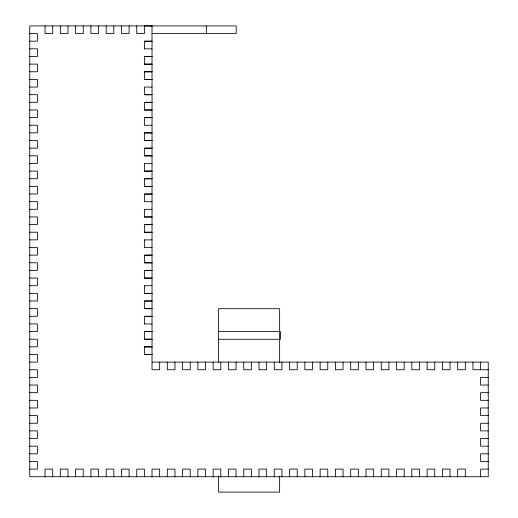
<?xml version="1.0" encoding="UTF-8"?>
<svg xmlns="http://www.w3.org/2000/svg" width="518" height="518" viewBox="0 0 518 518"><rect width="100%" height="100%" fill="white"/><g stroke="black" fill="none" stroke-linecap="round" stroke-linejoin="round"><path stroke-width="0.78" d="M144.38 25.984L152.02 25.984M29.759 33.54L37.406 33.54L37.406 41.181L29.759 41.181M152.02 33.54L236.189 33.54L236.189 25.9L29.759 25.9L29.759 476.735L488.241 476.735L488.241 362.114L152.02 362.114M152.02 41.181L144.38 41.181L144.38 48.906M144.38 41.265L152.02 41.265M29.759 48.822L37.406 48.822L37.406 56.462L29.759 56.462M144.38 48.822L152.02 48.906M152.02 56.462L144.38 56.462L144.38 64.187L152.02 64.187M144.38 56.546L152.02 56.546M29.759 64.109L37.406 64.109L37.406 71.749L29.759 71.749M144.38 64.109L152.02 64.109M152.02 71.749L144.38 71.749L144.38 79.474L152.02 79.474M144.38 71.827L152.02 71.827M29.759 79.39L37.406 79.39L37.406 87.03L29.759 87.03M144.38 79.39L152.02 79.39M152.02 87.115L144.38 87.03L144.38 94.755L152.02 94.755M29.759 94.671L37.406 94.671L37.406 102.311L29.759 102.311M144.38 94.671L152.02 94.671M152.02 102.311L144.38 102.311L144.38 110.036L152.02 110.036M144.38 102.396L152.02 102.396M29.759 109.952L37.406 109.952L37.406 117.592L29.759 117.592M144.38 109.952L152.02 109.952M152.02 117.592L144.38 117.592L144.38 125.317L152.02 125.239M144.38 117.677L152.02 117.677M29.759 125.239L37.406 125.239L37.406 132.88L29.759 132.88M152.02 132.88L144.38 132.88L144.38 140.598L152.02 140.598M144.38 132.958L152.02 132.958M29.759 140.52L37.406 140.52L37.406 148.161L29.759 148.161M144.38 140.52L152.02 140.52M152.02 148.161L144.38 148.161L144.38 155.886L152.02 155.886M144.38 148.245L152.02 148.245M29.759 155.801L37.406 155.801L37.406 163.442L29.759 163.442M144.38 155.801L152.02 155.801M144.38 163.526L152.02 163.442M29.759 171.082L37.406 171.082L37.406 178.723L29.759 178.723M144.38 171.082L152.02 171.082M152.02 171.167L144.38 171.167L144.38 163.442M152.02 178.723L144.38 178.723L144.38 186.448L152.02 186.448M144.38 178.807L152.02 178.807M29.759 186.37L37.406 186.37L37.406 194.01L29.759 194.01M144.38 186.37L152.02 186.37M152.02 194.01L144.38 194.01L144.38 201.729M144.38 194.088L152.02 194.088M29.759 201.651L37.406 201.651L37.406 209.291L29.759 209.291M144.38 201.651L152.02 201.729M144.38 209.376L152.02 209.291M29.759 216.932L37.406 216.932L37.406 224.572L29.759 224.572M144.38 216.932L152.02 216.932M152.02 217.016L144.38 217.016L144.38 209.291M152.02 224.572L144.38 224.572L144.38 232.297L152.02 232.297M144.38 224.657L152.02 224.657M29.759 232.213L37.406 232.213L37.406 239.853L29.759 239.853M144.38 232.213L152.02 232.213M144.38 239.938L152.02 239.853M29.759 247.494L37.406 247.494L37.406 255.141L29.759 255.141M144.38 247.494L152.02 247.578M152.02 255.141L144.38 255.141L144.38 262.859L152.02 262.859M144.38 255.219L152.02 255.219M29.759 262.781L37.406 262.781L37.406 270.422L29.759 270.422M144.38 262.781L152.02 262.781M152.02 270.422L144.38 270.422L144.38 278.147L152.02 278.147M144.38 270.506L152.02 270.506M29.759 278.062L37.406 278.062L37.406 285.703L29.759 285.703M144.38 278.062L152.02 278.062M144.38 285.787L152.02 285.703M29.759 293.343L37.406 293.343L37.406 300.984L29.759 300.984M144.38 293.343L152.02 293.343M152.02 293.428L144.38 293.428L144.38 285.703M152.02 300.984L144.38 300.984L144.38 308.709L152.02 308.709M144.38 301.068L152.02 301.068M29.759 308.624L37.406 308.624L37.406 316.271L29.759 316.271M144.38 308.624L152.02 308.624M152.02 316.271L144.38 316.271L144.38 323.99M144.38 316.349L152.02 316.349M29.759 323.912L37.406 323.912L37.406 331.552L29.759 331.552M144.38 323.912L152.02 323.99M152.02 331.552L144.38 331.552L144.38 339.277L152.02 339.277M144.38 331.63L152.02 331.63M218.512 331.63L280.503 331.63L280.503 339.277L218.512 339.277M29.759 339.193L37.406 339.193L37.406 346.833L29.759 346.833M144.38 339.193L152.02 339.193M152.02 346.833L144.38 346.833L144.38 354.558L152.02 354.558M144.38 346.918L152.02 346.918M29.759 354.474L37.406 354.474L37.406 362.114L29.759 362.114M144.38 354.474L152.02 354.474M29.759 369.755L37.406 369.755L37.406 377.402L29.759 377.402M488.241 369.755L472.953 369.755L472.953 362.114M488.241 377.402L480.594 377.402L480.594 385.042L488.241 385.042M29.759 385.042L37.406 385.042L37.406 392.683L29.759 392.683M488.241 392.683L480.594 392.683L480.594 400.323L488.241 400.323M29.759 400.323L37.406 400.323L37.406 407.964L29.759 407.964M488.241 407.964L480.594 407.964L480.594 415.604L488.241 415.604M29.759 415.604L37.406 415.604L37.406 423.245L29.759 423.245M488.241 423.245L480.594 423.245L480.594 430.885L488.241 430.885M29.759 430.885L37.406 430.885L37.406 438.526L29.759 438.526M488.241 438.526L480.594 438.526L480.594 446.173L488.241 446.173M29.759 446.173L37.406 446.173L37.406 453.813L29.759 453.813M488.241 453.813L480.594 453.813L480.594 461.454L488.241 461.454M29.759 461.454L37.406 461.454L37.406 469.094L29.759 469.094M488.241 469.094L480.594 469.094L480.594 476.735M480.594 362.114L480.594 369.755M465.313 362.114L465.313 369.755L457.672 369.755L457.672 362.114M465.313 476.735L465.313 469.094L457.672 469.094L457.672 476.735M450.032 362.114L450.032 369.755L442.391 369.755L442.391 362.114M450.032 476.735L450.032 469.094L442.391 469.094L442.391 476.735M434.751 362.114L434.751 369.755L427.11 369.755L427.11 362.114M434.751 476.735L434.751 469.094L427.11 469.094L427.11 476.735M419.47 362.114L419.47 369.755L411.823 369.755L411.823 362.114M419.47 476.735L419.47 469.094L411.823 469.094L411.823 476.735M404.182 362.114L404.182 369.755L396.542 369.755L396.542 362.114M404.182 476.735L404.182 469.094L396.542 469.094L396.542 476.735M388.901 362.114L388.901 369.755L381.261 369.755L381.261 362.114M388.901 476.735L388.901 469.094L381.261 469.094L381.261 476.735M373.62 362.114L373.62 369.755L365.98 369.755L365.98 362.114M373.62 476.735L373.62 469.094L365.98 469.094L365.98 476.735M358.339 362.114L358.339 369.755L350.692 369.755L350.692 362.114M358.339 476.735L358.339 469.094L350.692 469.094L350.692 476.735M343.052 362.114L343.052 369.755L335.411 369.755L335.411 362.114M343.052 476.735L343.052 469.094L335.411 469.094L335.411 476.735M327.771 362.114L327.771 369.755L320.13 369.755L320.13 362.114M327.771 476.735L327.771 469.094L320.13 469.094L320.13 476.735M312.49 362.114L312.49 369.755L304.849 369.755L304.849 362.114M312.49 476.735L312.49 469.094L304.849 469.094L304.849 476.735M297.209 362.114L297.209 369.755L289.562 369.755L289.562 362.114M297.209 476.735L297.209 469.094L289.562 469.094L289.562 476.735M281.921 362.114L281.921 369.755L274.281 369.755L274.281 362.114M281.921 476.735L281.921 469.094L274.281 469.094L274.281 476.735M279.642 362.509L279.642 308.709L218.512 308.709L218.512 362.03M279.642 476.016L279.642 492.1L218.512 492.1L218.512 475.945M266.64 362.114L266.64 369.755L259 369.755L259 362.114M266.64 476.735L266.64 469.094L259 469.094L259 476.735M251.359 362.114L251.359 369.755L243.719 369.755L243.719 362.114M251.359 476.735L251.359 469.094L243.719 469.094L243.719 476.735M236.078 362.114L236.078 369.755L228.438 369.755L228.438 362.114M236.078 476.735L236.078 469.094L228.438 469.094L228.438 476.735M220.791 362.114L220.791 369.755L213.151 369.755L213.151 362.114M220.791 476.735L220.791 469.094L213.151 469.094L213.151 476.735M206.352 25.9L206.352 33.54M205.51 362.114L205.51 369.755L197.87 369.755L197.87 362.114M205.51 476.735L205.51 469.094L197.87 469.094L197.87 476.735M190.229 362.114L190.229 369.755L182.589 369.755L182.589 362.114M190.229 476.735L190.229 469.094L182.589 469.094L182.589 476.735M174.948 362.114L174.948 369.755L167.308 369.755L167.308 362.114M174.948 476.735L174.948 469.094L167.308 469.094L167.308 476.735M159.661 362.114L159.661 369.755L152.02 369.755L152.02 25.9M159.661 476.735L159.661 469.094L152.02 469.094L152.02 476.735M144.38 25.9L144.38 33.54L136.739 33.54L136.739 25.9M144.38 239.853L144.38 247.578M144.38 476.735L144.38 469.094L136.739 469.094L136.739 476.735M129.099 25.9L129.099 33.54L121.458 33.54L121.458 25.9M129.099 476.735L129.099 469.094L121.458 469.094L121.458 476.735M113.818 25.9L113.818 33.54L106.177 33.54L106.177 25.9M113.818 476.735L113.818 469.094L106.177 469.094L106.177 476.735M98.53 25.9L98.53 33.54L90.89 33.54L90.89 25.9M98.53 476.735L98.53 469.094L90.89 469.094L90.89 476.735M83.249 25.9L83.249 33.54L75.609 33.54L75.609 25.9M83.249 476.735L83.249 469.094L75.609 469.094L75.609 476.735M67.968 25.9L67.968 33.54L60.328 33.54L60.328 25.9M67.968 476.735L67.968 469.094L60.328 469.094L60.328 476.735M52.687 25.9L52.687 33.54L45.047 33.54L45.047 25.9M52.687 476.735L52.687 469.094L45.047 469.094L45.047 476.735"/></g></svg>
